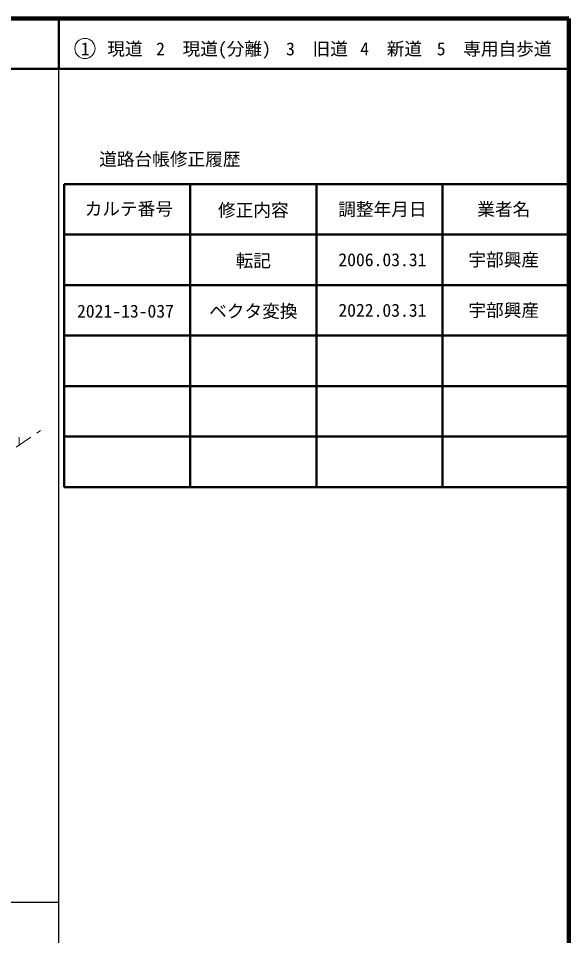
# Model space of a CAD drawing. Units: millimetres, scale not verified. Extents: x 40000 to 680000, y 20000 to 380000.
# Drawn here: x 570946 to 680000, y 198357 to 380000 of the extents above; entities that cross this region are included whole.
import ezdxf
from ezdxf.enums import TextEntityAlignment as Align

# ---------------------------------------------------------------- set-up
doc = ezdxf.new("R2010")
doc.units = ezdxf.units.MM
doc.header["$LTSCALE"] = 1000
doc.linetypes.add('CHAIN', pattern=[18.5, 12, -1.5, 3.5, -1.5])
for name, color, linetype, lineweight in [('M-BGD', 7, 'Continuous', 13), ('M-BMK', 2, 'CHAIN', 13), ('M-TTL', 2, 'Continuous', 140), ('M-TTL-BAND', 7, 'Continuous', 25), ('M-TTL-FRAM', 2, 'Continuous', 50), ('M-TTL-LINE', 7, 'Continuous', 50), ('M-TTL-TXT', 7, 'Continuous', 13)]:
    doc.layers.add(name, color=color, linetype=linetype, lineweight=lineweight)
doc.styles.add('ＭＳ ゴシック', font='')
doc.styles.get('ＭＳ ゴシック').set_extended_font_data('MS Gothic')

msp = doc.modelspace()

# ---------------------------------------------------------------- linework, layer by layer
at = {"layer": 'M-BGD'}
msp.add_open_spline([(571067, 297042), (571107, 296719), (571108, 296614), (571115, 296339), (571125, 295967), (571105, 295731), (571063, 295448)], degree=3, knots=[0, 0, 0, 0, 1, 1, 1, 2, 2, 2, 2], dxfattribs=at)
at = {"layer": 'M-BMK'}
msp.add_line((559346, 287467), (575330, 298355), dxfattribs=at)
at = {"layer": 'M-TTL'}
for p, q in [((680000, 380000), (40000, 380000)), ((680000, 20000), (680000, 380000))]:
    msp.add_line(p, q, dxfattribs=at)
at = {"layer": 'M-TTL-BAND'}
for p, q in [((579000, 20000), (579000, 370000)), ((40000, 205000), (579000, 205000))]:
    msp.add_line(p, q, dxfattribs=at)
at = {"layer": 'M-TTL-FRAM'}
for p, q in [((580000, 347197), (580000, 287197)), ((580000, 347197), (680000, 347197)), ((580000, 287197), (680000, 287197))]:
    msp.add_line(p, q, dxfattribs=at)
at = {"layer": 'M-TTL-LINE'}
for p, q in [((579000, 380000), (579000, 370000)), ((40000, 370000), (680000, 370000)), ((605000, 347197), (605000, 287197)), ((630000, 347197), (630000, 287197)), ((655000, 347197), (655000, 287197)), ((580000, 337197), (680000, 337197)), ((580000, 327197), (680000, 327197)), ((580000, 317197), (680000, 317197)), ((580000, 307197), (680000, 307197)), ((580000, 297197), (680000, 297197))]:
    msp.add_line(p, q, dxfattribs=at)
at = {"layer": 'M-TTL-TXT'}
msp.add_circle((584147, 374034), 2000, dxfattribs=at)

# ---------------------------------------------------------------- texts
at = {"layer": 'M-TTL-TXT', "style": 'ＭＳ ゴシック'}
for s, p in [('1\u3000現道', (589448, 373958)), ('2\u3000現道(分離)', (609619, 373958)), ('3\u3000旧道', (630121, 373958)), ('4\u3000新道', (644824, 373958)), ('5\u3000専用自歩道', (665228, 373958)), ('道路台帳修正履歴', (600968, 352113)), ('カルテ番号', (592839, 342277)), ('修正内容', (617509, 342023)), ('調整年月日', (643089, 342197)), ('業者名', (667134, 342197)), ('転記', (617509, 332023)), ('2006.03.31', (643089, 332197)), ('宇部興産', (667134, 332197)), ('ベクタ変換', (617509, 322023)), ('2022.03.31', (643089, 322197)), ('宇部興産', (667134, 322197)), ('2021-13-037', (592175, 322023))]:
    msp.add_text(s, height=2566, dxfattribs=at).set_placement(p, align=Align.MIDDLE_CENTER)

doc.saveas('drawing.dxf')
